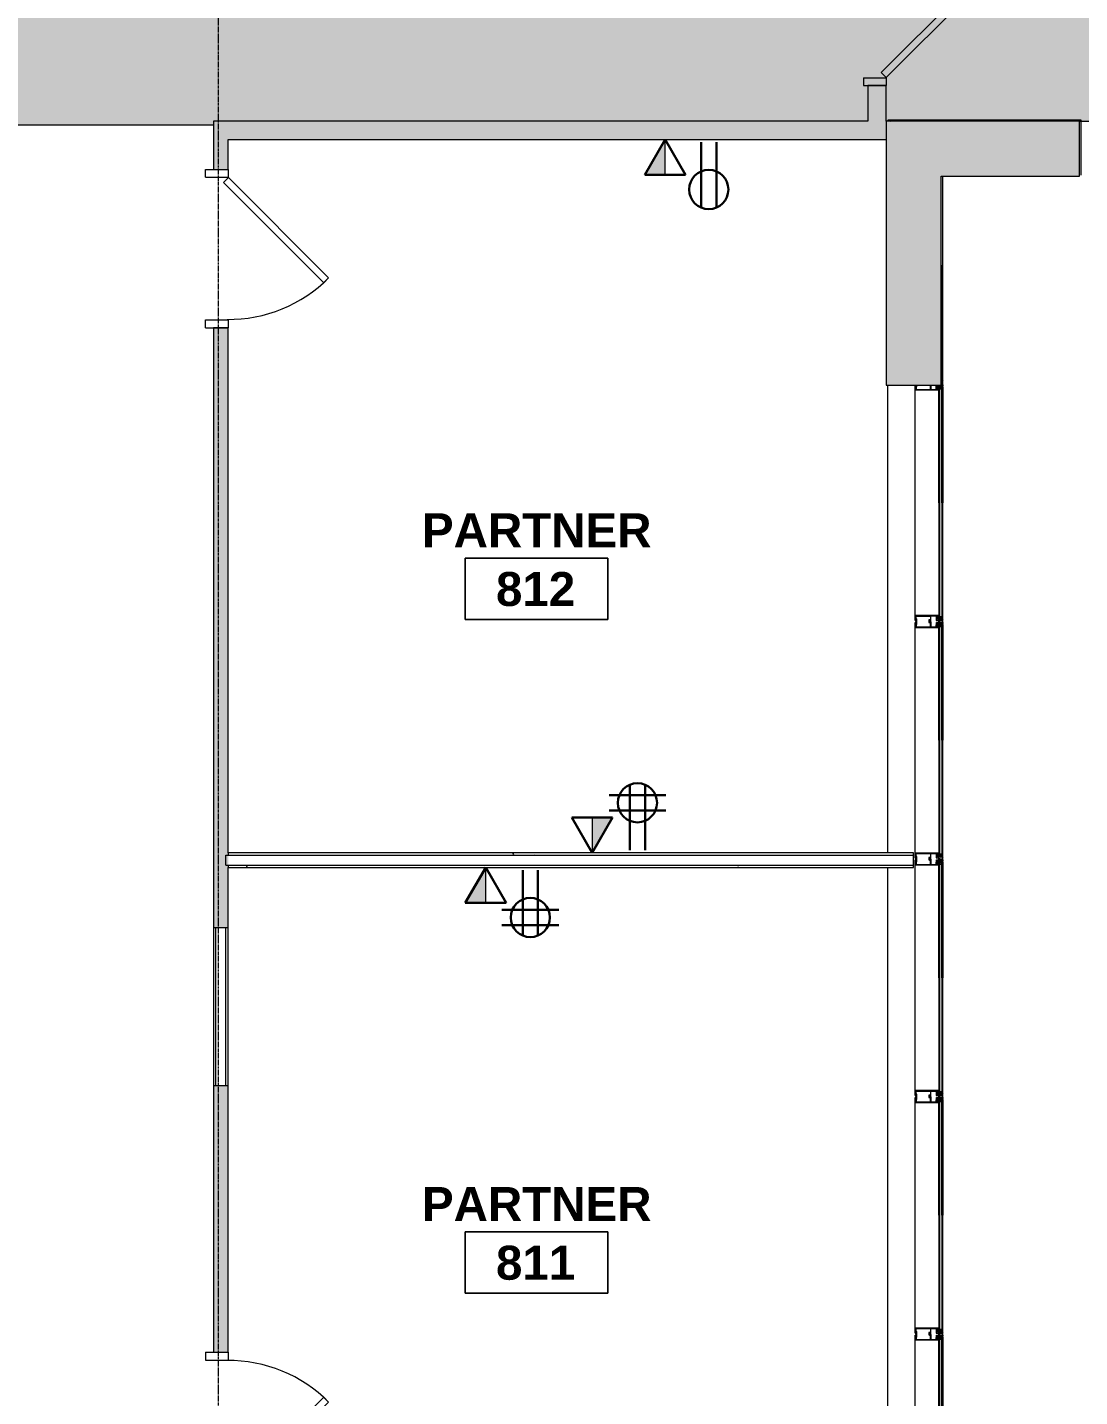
# Model space of a CAD drawing. Header units: inches. Extents: x -203 to 2070, y -968 to 768.
# Drawn here: x 1506.4 to 1772.1, y 29.4 to 375.3 of the extents above; entities that cross this region are included whole.
import ezdxf

# ---------------------------------------------------------------- set-up
doc = ezdxf.new("R2010")
doc.units = ezdxf.units.IN
doc.header["$MEASUREMENT"] = 0
doc.linetypes.add('Grid Line 1_2_', pattern=[0.875, 0.5, -0.125, 0.125, -0.125])
for name, color, linetype, lineweight in [('A-ANNO-NOTE', 131, 'Continuous', 13), ('A-AREA-IDEN', 2, 'Continuous', 9), ('A-DETL-GENF', 92, 'Continuous', 9), ('A-DETL-THIN', 151, 'Continuous', 9), ('A-DOOR', 31, 'Continuous', 13), ('A-DOOR-FRAM', 31, 'Continuous', 20), ('A-Glaz-Exst', 7, 'Continuous', 9), ('A-WALL', 113, 'Continuous', 13), ('A-Wall-Exst', 7, 'Continuous', 9), ('A-WALL-PATT', 111, 'Continuous', 13), ('I-WALL', 2, 'Continuous', 13), ('Jenner and Block 8fl_BB_dwg', 8, 'Continuous', 9), ('S-GRID', 1, 'Continuous', 9)]:
    doc.layers.add(name, color=color, linetype=linetype, lineweight=lineweight)
doc.styles.add('Swis721 Lt BT_B', font='', dxfattribs={"height": 8.583975})
doc.styles.get('Swis721 Lt BT_B').set_extended_font_data('Swis721 Lt BT', bold=True)
pattern_1 = [(0, (0, 0), (30.72, 7.68), [1.267, -21.773, 1.267, -21.773, -122.88]), (0, (0, 0), (30.72, 7.68), [-46.08, 1.267, -44.813, 1.267, -21.773, -53.76]), (0, (0, 0), (30.72, 7.68), [-115.2, 1.267, -14.093, 1.267, -37.133]), (120, (11.52, 3.84), (-22.011075, 22.7643), [1.267, -21.773, 1.267, -21.773, -122.88]), (120, (11.52, 3.84), (-22.011075, 22.7643), [-46.08, 1.267, -44.813, 1.267, -21.773, -53.76]), (120, (11.52, 3.84), (-22.011075, 22.7643), [-115.2, 1.267, -14.093, 1.267, -37.133]), (240, (15.36, 19.2), (-8.708925, -30.4443), [1.267, -21.773, 1.267, -21.773, -122.88]), (240, (15.36, 19.2), (-8.708925, -30.4443), [-46.08, 1.267, -44.813, 1.267, -21.773, -53.76]), (240, (15.36, 19.2), (-8.708925, -30.4443), [-115.2, 1.267, -14.093, 1.267, -37.133])]

# ---------------------------------------------------------------- blocks, each defined once
blk = doc.blocks.new('Single Flush - OTJ_SOLIDFLUSH_ALUM-5493998-LEVEL 8 - POWER _ SIGNAL')
at = {"layer": 'A-DOOR', "color": 8, "lineweight": 20}
for p, q in [((-7.42, 27.64), (-8.65, 26.4)), ((-8.65, 26.4), (16.67, 1.08)), ((17.91, 2.31), (-7.42, 27.64)), ((16.67, 1.08), (17.91, 2.31))]:
    blk.add_line(p, q, dxfattribs=at)
at = {"layer": 'A-DOOR', "color": 55, "lineweight": 9}
blk.add_arc((17.91, 2.31), 35.81, 135, 180.5, dxfattribs=at)
at = {"layer": 'A-DOOR-FRAM', "color": 8}
for p, q in [((-20, -3.44), (-20, 2.31)), ((-20, 2.31), (-18, 2.31)), ((-18, -3.44), (-18, 2.31)), ((18, -3.44), (18, 2.31)), ((18, 2.31), (20, 2.31)), ((20, -3.44), (20, 2.31)), ((-20, -3.44), (-18, -3.44)), ((18, -3.44), (20, -3.44))]:
    blk.add_line(p, q, dxfattribs=at)
blk = doc.blocks.new('Single Flush - OTJ_SOLIDFLUSH_ALUM-5611425-LEVEL 8 - POWER _ SIGNAL')
at = {"layer": 'A-DOOR', "color": 8, "lineweight": 20}
for p, q in [((-8.65, -25.96), (16.67, -0.64)), ((17.91, -1.88), (-7.42, -27.2)), ((16.67, -0.64), (17.91, -1.88)), ((-7.42, -27.2), (-8.65, -25.96))]:
    blk.add_line(p, q, dxfattribs=at)
at = {"layer": 'A-DOOR', "color": 55, "lineweight": 9}
blk.add_arc((17.91, -1.88), 35.81, 179.5, 225, dxfattribs=at)
at = {"layer": 'A-DOOR-FRAM', "color": 8}
for p, q in [((-20, 3.87), (-20, -1.88)), ((-20, 3.87), (-18, 3.87)), ((-18, 3.87), (-18, -1.88)), ((18, 3.87), (18, -1.88)), ((18, 3.87), (20, 3.87)), ((20, 3.87), (20, -1.88)), ((-20, -1.88), (-18, -1.88)), ((18, -1.88), (20, -1.88))]:
    blk.add_line(p, q, dxfattribs=at)
blk = doc.blocks.new('Single Flush - OTJ_SOLIDFLUSH_ALUM-5610241-LEVEL 8 - POWER _ SIGNAL')
at = {"layer": 'A-DOOR', "color": 8, "lineweight": 20}
for p, q in [((-7.42, 27.2), (-8.65, 25.96)), ((-8.65, 25.96), (16.67, 0.64)), ((17.91, 1.87), (-7.42, 27.2)), ((16.67, 0.64), (17.91, 1.87))]:
    blk.add_line(p, q, dxfattribs=at)
at = {"layer": 'A-DOOR', "color": 55, "lineweight": 9}
blk.add_arc((17.91, 1.87), 35.81, 135, 180.5, dxfattribs=at)
at = {"layer": 'A-DOOR-FRAM', "color": 8}
for p, q in [((-20, -3.87), (-20, 1.87)), ((-20, 1.87), (-18, 1.87)), ((-18, -3.87), (-18, 1.87)), ((18, -3.87), (18, 1.87)), ((18, 1.87), (20, 1.87)), ((20, -3.87), (20, 1.87)), ((-20, -3.87), (-18, -3.87)), ((18, -3.87), (20, -3.87))]:
    blk.add_line(p, q, dxfattribs=at)
blk = doc.blocks.new('Jenner and Block 8fl_BB_dwg_CW-STRIP-5551871-LEVEL 8 - POWER _ SIGNAL')
at = {"layer": 'A-Glaz-Exst'}
for p, q in [((-127.5, -52.64), (-124.39, -51.32)), ((-124.23, -51.38), (-123.91, -52.13)), ((-124.05, -51.17), (-123.01, -50.73)), ((-121.88, -51.54), (-122.01, -51.58)), ((-121.75, -51.73), (-121.85, -51.55)), ((-121.68, -51.87), (-121.79, -51.93)), ((-121.72, -51.64), (-121.66, -51.83)), ((-120.76, -51.54), (-120.96, -51.08)), ((-127.34, -53.32), (-127.56, -52.8)), ((-127.2, -53.33), (-127.26, -53.35)), ((-126.62, -54.54), (-127.12, -53.36)), ((-126.7, -54.61), (-126.64, -54.58)), ((-126.42, -55.17), (-123.32, -53.85)), ((-124.09, -52.63), (-124.08, -52.59)), ((-124.09, -52.78), (-124.03, -52.91)), ((-124.06, -52.65), (-124.04, -52.6)), ((-124.04, -52.43), (-123.99, -52.37)), ((-124.01, -52.57), (-123.8, -52.48)), ((-123.96, -52.47), (-123.97, -52.44)), ((-123.96, -52.36), (-123.88, -52.36)), ((-123.92, -52.42), (-123.9, -52.45)), ((-123.75, -52.48), (-123.71, -52.5)), ((-123.74, -52.44), (-123.69, -52.46)), ((-123.25, -53.69), (-123.64, -52.78)), ((-123.59, -52.56), (-123.13, -53.64)), ((-122.97, -53.7), (-121.94, -53.26))]:
    blk.add_line(p, q, dxfattribs=at)
at = {"layer": 'A-Glaz-Exst', "flags": 128}
for points in [[(-133.51, -24.09), (-122.34, -50.38), (-122.08, -51.01), (-121.85, -50.92), (-133.28, -23.99)], [(-132.82, -23.8), (-121.39, -50.72), (-121.16, -50.62), (-132.59, -23.7)], [(-122.46, -50.43), (-122.48, -50.37), (-127.89, -52.67), (-127.4, -53.82), (-127.17, -53.72), (-127.4, -53.82), (-127.89, -52.67), (-122.48, -50.37), (-122.46, -50.43), (-122.34, -50.38), (-122.46, -50.43), (-122.69, -50.53)], [(-123.87, -52.45), (-123.67, -52.37), (-124.11, -51.34)], [(-122.85, -50.8), (-122.46, -51.72), (-121.94, -51.5), (-121.95, -51.47), (-121.99, -51.48), (-122.01, -51.45), (-121.87, -51.38), (-121.85, -51.42), (-121.89, -51.45), (-121.88, -51.47), (-121.82, -51.45), (-120.96, -51.08), (-121.06, -50.85)], [(-122.34, -50.38), (-122.54, -50.87), (-122.2, -50.73), (-122.69, -50.53), (-122.37, -51.28)], [(-121.87, -53.1), (-122.26, -52.18), (-121.74, -51.96), (-121.73, -51.99), (-121.77, -52.01), (-121.75, -52.05), (-121.61, -51.99), (-121.63, -51.95), (-121.67, -51.96), (-121.68, -51.93), (-121.57, -51.89), (-121.69, -51.6), (-121.7, -51.6), (-121.69, -51.6), (-121.57, -51.89), (-120.76, -51.54), (-120.67, -51.77), (-121.82, -52.26)], [(-121.82, -51.45), (-120.96, -51.08), (-121.06, -50.85), (-122.21, -51.34)], [(-122.05, -51.56), (-122.05, -51.55), (-121.94, -51.5)], [(-121.99, -50.5), (-122.02, -50.42), (-121.62, -50.24), (-121.59, -50.33)], [(-121.96, -50.56), (-121.94, -50.62), (-121.84, -50.78), (-121.49, -50.63), (-121.54, -50.45), (-121.56, -50.39)], [(-121.7, -51.74), (-121.82, -51.45), (-121.7, -51.74), (-121.71, -51.74)], [(-109.83, -79.22), (-121.26, -52.3), (-121.49, -52.4), (-121.22, -53.03), (-121.34, -53.08), (-121.31, -53.13), (-126.72, -55.43), (-127.21, -54.28), (-126.95, -54.17), (-126.98, -54.18), (-127.21, -54.28), (-126.72, -55.43), (-121.31, -53.13), (-121.34, -53.08), (-121.57, -53.17)], [(-126.88, -54.24), (-126.91, -54.19), (-127.09, -53.75), (-126.74, -54.59)], [(-126.92, -54.33), (-126.83, -54.53), (-126.86, -54.54), (-126.88, -54.5), (-126.92, -54.51), (-126.86, -54.66), (-126.82, -54.64), (-126.84, -54.6), (-126.81, -54.58), (-126.59, -55.1)], [(-123.94, -52.21), (-124.27, -52.35), (-124.17, -52.58), (-123.98, -52.5)], [(-124.08, -52.57), (-124.09, -52.55), (-123.98, -52.5), (-124, -52.45), (-124.02, -52.45)], [(-123.87, -52.39), (-123.89, -52.4), (-123.87, -52.45), (-123.76, -52.41), (-123.75, -52.43)], [(-110.06, -79.32), (-121.22, -53.03), (-121.71, -52.83), (-121.37, -52.68), (-121.57, -53.17), (-121.88, -52.43)], [(-121.81, -51.97), (-121.8, -51.98), (-121.74, -51.96)], [(-121.08, -52.63), (-121.11, -52.57), (-121.15, -52.39), (-120.81, -52.24), (-120.71, -52.4), (-120.68, -52.46)], [(-121.06, -52.69), (-121.02, -52.77), (-120.62, -52.6), (-120.66, -52.52)], [(-109.37, -79.03), (-120.8, -52.1), (-120.57, -52), (-109.14, -78.93)]]:
    blk.add_lwpolyline(points, dxfattribs=at)
blk.add_lwpolyline([(-120.67, -51.77), (-120.76, -51.54), (-121.57, -51.89), (-120.76, -51.54)], close=True, dxfattribs=at)
at = {"layer": 'A-Glaz-Exst'}
for centre, radius in [((-121.98, -50.53), 0.0312), ((-121.57, -50.36), 0.0313), ((-121.07, -52.66), 0.0312), ((-120.67, -52.49), 0.0312)]:
    blk.add_circle(centre, radius, dxfattribs=at)
for centre, radius, start, end in [((-124.34, -51.43), 0.125, 23.0045, 113.0045), ((-124, -51.29), 0.125, 113.0045, 203.0045), ((-122.96, -50.85), 0.125, 23.0045, 113.0045), ((-122.22, -51.15), 0.313, 76.1346, 149.8744), ((-122.18, -51.16), 0.221, 68.0045, 194.8744), ((-122.26, -51.23), 0.125, 203.0045, 293.0045), ((-121.97, -51.25), 0.257, 114.4891, 201.5199), ((-122.02, -51.55), 0.0312, 203.0045, 288.0045), ((-121.88, -51.57), 0.0312, 23.0045, 108.0045), ((-121.43, -51.25), 0.531, 84.932, 141.077), ((-121.72, -51.71), 0.0313, 208.0045, 293.0045), ((-121.69, -51.63), 0.0313, 113.0045, 198.0045), ((-121.55, -50.92), 0.145, 75.2021, 272.5168), ((-121.69, -51.84), 0.0312, 298.0045, 23.0045), ((-121.46, -50.89), 0.13, 309.3067, 96.5963), ((-121.06, -50.72), 0.266, 174.932, 231.077), ((-121.01, -50.7), 0.266, 174.932, 231.077), ((-120.95, -50.67), 0.266, 174.932, 231.077), ((-120.89, -50.65), 0.266, 174.932, 231.077), ((-120.57, -51.87), 0.266, 174.932, 231.077), ((-120.52, -51.85), 0.266, 174.932, 231.077), ((-120.46, -51.82), 0.266, 174.932, 231.077), ((-120.4, -51.8), 0.266, 174.932, 231.077), ((-127.45, -52.75), 0.125, 113.0045, 203.0045), ((-127.29, -53.29), 0.0625, 203.0045, 293.0045), ((-127.18, -53.39), 0.0625, 23.0045, 113.0045), ((-127.15, -53.78), 0.0625, 23.0045, 113.0045), ((-127.15, -53.78), 0.0625, 23.0045, 113.0045), ((-126.94, -54.2), 0.0312, 23.0045, 113.0045), ((-126.94, -54.2), 0.0312, 23.0045, 113.0045), ((-126.89, -54.31), 0.0312, 113.0045, 203.0045), ((-126.91, -54.26), 0.0313, 293.0045, 23.0045), ((-126.71, -54.58), 0.0312, 203.0045, 293.0045), ((-126.65, -54.55), 0.0313, 293.0045, 23.0045), ((-126.47, -55.05), 0.125, 203.0045, 293.0045), ((-124.01, -52.66), 0.089, 160.7135, 253.0177), ((-124.03, -52.23), 0.548, 263.7768, 322.8434), ((-124.09, -52.58), 0.0197, 337.7655, 23.0045), ((-123.99, -52.65), 0.0695, 179.3043, 235.285), ((-124.03, -52.58), 0.0139, 50.356, 225.537), ((-124.03, -52.44), 0.016, 138.4428, 293.0045), ((-124.03, -52.23), 0.517, 269.0257, 316.9833), ((-124.05, -52.6), 0.0118, 337.7655, 45.537), ((-124.02, -52.26), 0.451, 268.6149, 317.394), ((-124.03, -52.23), 0.673, 269.5765, 305.68), ((-124.02, -52.56), 0.0118, 230.356, 293.0045), ((-123.96, -52.4), 0.04, 87.5662, 138.4428), ((-123.94, -52.43), 0.0306, 26.7074, 199.3016), ((-123.93, -52.46), 0.0306, 206.7074, 19.3016), ((-123.97, -52.16), 0.0625, 293.0045, 23.0045), ((-123.88, -52.38), 0.016, 293.0045, 87.5662), ((-123.8, -52.47), 0.0118, 293.0045, 355.653), ((-123.77, -52.47), 0.0139, 0.472, 175.653), ((-123.75, -52.47), 0.0118, 180.472, 248.2435), ((-123.73, -52.43), 0.0197, 203.0045, 248.2435), ((-123.75, -52.55), 0.0695, 350.7239, 46.7046), ((-123.73, -52.54), 0.089, 332.9913, 65.2955), ((-123.37, -53.73), 0.125, 293.0045, 23.0045), ((-123.02, -53.59), 0.125, 203.0045, 293.0045), ((-121.98, -53.15), 0.125, 293.0045, 23.0045), ((-121.77, -52.38), 0.125, 113.0045, 203.0045), ((-121.67, -52.37), 0.221, 211.1346, 338.0045), ((-121.58, -52.16), 0.257, 204.4891, 291.5199), ((-121.78, -51.95), 0.0312, 118.0045, 203.0045), ((-121.69, -52.41), 0.313, 256.1346, 329.8744), ((-121.21, -51.77), 0.531, 264.932, 321.077), ((-121.06, -52.09), 0.145, 133.4921, 330.8069), ((-120.97, -52.04), 0.13, 309.4127, 96.7023)]:
    blk.add_arc(centre, radius, start, end, dxfattribs=at)
blk = doc.blocks.new('Jenner and Block 8fl_BB_dwg_CW-STRIP-V18-LEVEL 8 - POWER _ SIGNAL')
at = {"layer": 'A-Glaz-Exst'}
for p, q in [((-120.76, -51.54), (-120.96, -51.08)), ((-126.88, -54.24), (-126.91, -54.19)), ((-126.91, -54.19), (-126.74, -54.59)), ((-126.62, -54.54), (-126.79, -54.14)), ((-126.7, -54.61), (-126.64, -54.58)), ((-126.42, -55.17), (-123.32, -53.85)), ((-123.25, -53.69), (-123.63, -52.8)), ((-123.51, -52.75), (-123.13, -53.64)), ((-122.97, -53.7), (-121.94, -53.26)), ((-121.87, -53.1), (-122.25, -52.21))]:
    blk.add_line(p, q, dxfattribs=at)
at = {"layer": 'A-Glaz-Exst', "flags": 128}
for points in [[(-132.82, -23.8), (-121.39, -50.72), (-121.16, -50.62), (-132.59, -23.7)], [(-121.13, -51.7), (-120.76, -51.54), (-120.67, -51.77), (-121.82, -52.26)], [(-121.73, -50.29), (-121.62, -50.24), (-121.59, -50.33)], [(-121.57, -50.66), (-121.49, -50.63), (-121.54, -50.45), (-121.56, -50.39)], [(-121.33, -51.24), (-120.96, -51.08), (-121.06, -50.85), (-121.42, -51.01)], [(-121.33, -51.24), (-120.96, -51.08), (-121.06, -50.85)], [(-120.67, -51.77), (-120.76, -51.54), (-121.13, -51.7)], [(-121.13, -51.7), (-120.76, -51.54), (-120.67, -51.77)], [(-109.83, -79.22), (-121.26, -52.3), (-121.49, -52.4), (-121.22, -53.03), (-121.34, -53.08), (-121.31, -53.13), (-126.72, -55.43), (-127.19, -54.31)], [(-127.19, -54.31), (-126.72, -55.43), (-121.31, -53.13), (-121.34, -53.08), (-121.57, -53.17)], [(-126.92, -54.33), (-126.83, -54.53), (-126.86, -54.54), (-126.88, -54.5), (-126.92, -54.51), (-126.86, -54.66), (-126.82, -54.64), (-126.84, -54.6), (-126.81, -54.58), (-126.59, -55.1)], [(-110.06, -79.32), (-121.22, -53.03), (-121.71, -52.83), (-121.37, -52.68), (-121.57, -53.17), (-121.88, -52.43)], [(-121.77, -52.01), (-121.75, -52.05), (-121.61, -51.99), (-121.63, -51.95)], [(-121.08, -52.63), (-121.11, -52.57), (-121.15, -52.39), (-120.81, -52.24), (-120.71, -52.4), (-120.68, -52.46)], [(-121.06, -52.69), (-121.02, -52.77), (-120.62, -52.6), (-120.66, -52.52)], [(-109.37, -79.03), (-120.8, -52.1), (-120.57, -52), (-109.14, -78.93)]]:
    blk.add_lwpolyline(points, dxfattribs=at)
at = {"layer": 'A-Glaz-Exst'}
for centre, radius in [((-121.57, -50.36), 0.0313), ((-121.07, -52.66), 0.0312), ((-120.67, -52.49), 0.0312)]:
    blk.add_circle(centre, radius, dxfattribs=at)
for centre, radius, start, end in [((-121.43, -51.25), 0.531, 84.932, 101.6277), ((-121.46, -50.89), 0.13, 309.3067, 96.5963), ((-121.06, -50.72), 0.266, 174.932, 231.077), ((-121.01, -50.7), 0.266, 174.932, 231.077), ((-120.95, -50.67), 0.266, 174.932, 231.077), ((-120.89, -50.65), 0.266, 174.932, 231.077), ((-120.57, -51.87), 0.266, 174.932, 231.077), ((-120.52, -51.85), 0.266, 174.932, 231.077), ((-120.46, -51.82), 0.266, 174.932, 231.077), ((-120.4, -51.8), 0.266, 174.932, 231.077), ((-126.89, -54.31), 0.0312, 113.0045, 203.0045), ((-126.91, -54.26), 0.0313, 293.0045, 23.0045), ((-126.71, -54.58), 0.0312, 203.0045, 293.0045), ((-126.65, -54.55), 0.0313, 293.0045, 23.0045), ((-126.47, -55.05), 0.125, 203.0045, 293.0045), ((-123.37, -53.73), 0.125, 293.0045, 23.0045), ((-123.02, -53.59), 0.125, 203.0045, 293.0045), ((-121.98, -53.15), 0.125, 293.0045, 23.0045), ((-121.77, -52.38), 0.125, 113.0045, 203.0045), ((-121.67, -52.37), 0.221, 211.1346, 338.0045), ((-121.58, -52.16), 0.257, 204.4891, 291.5199), ((-121.69, -52.41), 0.313, 256.1346, 329.8744), ((-121.21, -51.77), 0.531, 264.932, 321.077), ((-121.06, -52.09), 0.145, 133.4921, 330.8069), ((-120.97, -52.04), 0.13, 309.4127, 96.7023)]:
    blk.add_arc(centre, radius, start, end, dxfattribs=at)
blk = doc.blocks.new('Jenner and Block 8fl_BB_dwg-4751915-LEVEL 8 - POWER _ SIGNAL')
at = {"layer": 'A-Glaz-Exst'}
for p, q in [((1723.3, 166.54), (1723.3, 284.66)), ((1730.17, 226.45), (1730.17, 283.45)), ((1730.17, 166.45), (1730.17, 223.45)), ((1723.3, -193.46), (1723.3, 162.79)), ((1730.17, 106.45), (1730.17, 163.45)), ((1730.17, 46.45), (1730.17, 103.45)), ((1730.17, -13.55), (1730.17, 43.45))]:
    blk.add_line(p, q, dxfattribs=at)
at = {"layer": 'A-Wall-Exst', "flags": 128}
for points in [[(1772.13, 337.71), (1772.13, 351.59), (1737.17, 351.59), (1723.3, 351.59), (1723.3, 351.3)], [(1736.77, 284.95), (1737.17, 284.95), (1737.17, 337.43)]]:
    blk.add_lwpolyline(points, dxfattribs=at)
at = {"layer": 'A-WALL-PATT', "color": 7, "lineweight": 9}
for p, q in [((1736.96, 351.3), (1737.17, 351.59)), ((1737.17, 284.95), (1736.77, 284.95))]:
    blk.add_line(p, q, dxfattribs=at)
at = {"layer": 'A-WALL-PATT', "color": 7, "lineweight": 9, "flags": 128}
blk.add_lwpolyline([(1723.3, 351.59), (1733.7, 351.59), (1737.17, 351.59), (1736.96, 351.3)], dxfattribs=at)
blk.add_lwpolyline([(1723.94, 351.3), (1723.3, 351.59)], close=True, dxfattribs=at)
at = {"rotation": 336.9955198969619}
for name, p in [('Jenner and Block 8fl_BB_dwg_CW-STRIP-V18-LEVEL 8 - POWER _ SIGNAL', (1868.48, 284.95)), ('Jenner and Block 8fl_BB_dwg_CW-STRIP-5551871-LEVEL 8 - POWER _ SIGNAL', (1868.48, 224.95)), ('Jenner and Block 8fl_BB_dwg_CW-STRIP-5551871-LEVEL 8 - POWER _ SIGNAL', (1868.48, 164.95)), ('Jenner and Block 8fl_BB_dwg_CW-STRIP-5551871-LEVEL 8 - POWER _ SIGNAL', (1868.48, 104.95)), ('Jenner and Block 8fl_BB_dwg_CW-STRIP-5551871-LEVEL 8 - POWER _ SIGNAL', (1868.48, 44.95))]:
    blk.add_blockref(name, p, dxfattribs=at)
blk = doc.blocks.new('Room Tag - Room Name and Number-3379422-LEVEL 8 - POWER _ SIGNAL')
at = {"layer": 'A-AREA-IDEN'}
for p, q in [((-0.1881, -0.1636), (-0.1881, -0.0018)), ((-0.1881, -0.0018), (0.1869, -0.0018)), ((0.1869, -0.0018), (-0.1881, -0.0018)), ((-0.1881, -0.0018), (-0.1881, -0.1636)), ((0.1869, -0.0018), (0.1869, -0.1636)), ((0.1869, -0.1636), (0.1869, -0.0018)), ((0.1869, -0.1636), (-0.1881, -0.1636)), ((-0.1881, -0.1636), (0.1869, -0.1636))]:
    blk.add_line(p, q, dxfattribs=at)

msp = doc.modelspace()

# ---------------------------------------------------------------- hatches: boundary and pattern name
at = {"layer": 'A-ANNO-NOTE', "lineweight": 9}
for color, points in [(55, [(1667.48, 338.03), (1667.48, 346.96), (1662.33, 338.03)]), (256, [(1649.05, 166.82), (1654.2, 175.76), (1649.05, 175.76)]), (256, [(1622.17, 154.14), (1622.17, 163.07), (1617.01, 154.14)])]:
    msp.add_hatch(color=color, dxfattribs=at).paths.add_polyline_path(points, flags=0)
at = {"layer": 'A-DETL-GENF'}
h = msp.add_hatch(color=9, dxfattribs=at)
h.paths.add_polyline_path([(131.76, -847.99), (290.74, -780.5), (227.71, -632.01), (203.3, -642.37), (194.97, -622.75), (199.23, -620.94), (205.75, -636.3), (297.88, -597.2), (299.68, -601.45), (231.97, -630.2), (295, -778.69), (401.08, -733.65), (338.06, -585.16), (336.5, -585.82), (334.7, -581.57), (419.28, -545.66), (421.09, -549.92), (342.31, -583.36), (405.34, -731.84), (515.31, -685.15), (511.69, -685.15), (511.69, -619.4), (491.89, -619.4), (491.89, -612.4), (492.01, -612.4), (492.01, -532.94), (471.73, -532.94), (471.73, -528.42), (457.91, -534.29), (456.1, -530.03), (470.83, -523.78), (471.73, -525.91), (471.73, -508.94), (495.73, -508.94), (495.73, -510.53), (555.67, -510.53), (555.67, -394.75), (560.67, -394.75), (560.67, -437.31), (560.17, -437.31), (560.17, -441.94), (560.67, -441.94), (560.67, -498.09), (620.88, -498.09), (620.88, -477.65), (625.88, -477.65), (625.88, -500.46), (758.51, -500.46), (758.46, -433.94), (754.23, -433.94), (754.23, -433.44), (758.51, -433.44), (758.51, -376.94), (697.48, -376.94), (697.48, -433.44), (721.73, -433.44), (721.73, -433.94), (693.48, -433.94), (693.48, -433.44), (696.98, -433.43), (696.98, -376.94), (661.48, -376.94), (661.48, -433.44), (660.98, -433.44), (660.98, -376.94), (625.46, -376.94), (625.46, -433.44), (624.19, -433.44), (624.19, -433.94), (625.46, -433.94), (625.46, -441.94), (600.17, -441.94), (600.17, -437.31), (620.83, -437.31), (620.83, -304.37), (601.17, -304.37), (601.17, -299.75), (634.61, -299.75), (634.61, -357.01), (665.48, -357.01), (665.48, -344.95), (665.98, -344.95), (665.98, -357.01), (696.98, -357.01), (696.98, -299.95), (699.23, -299.95), (699.23, -300.45), (697.48, -300.45), (697.48, -357.01), (733.48, -357.01), (733.48, -300.45), (731.73, -300.45), (731.73, -299.95), (757.71, -299.95), (757.71, -300.45), (733.98, -300.45), (733.98, -357.01), (793.96, -357.01), (793.96, -300.45), (790.21, -300.45), (790.21, -299.95), (793.96, -299.95), (793.96, -230.99), (634.98, -230.99), (634.98, -254.99), (560.67, -254.98), (560.67, -299.75), (561.17, -299.75), (561.17, -304.37), (560.67, -304.37), (560.67, -346.75), (555.67, -346.75), (555.67, -249.98), (564.59, -249.98), (564.59, -200.84), (575.84, -200.84), (575.84, -243.74), (630.36, -243.74), (630.36, -224.99), (674.86, -224.99), (674.86, -160.84), (555.74, -160.84), (555.74, 0.66), (596.73, 0.66), (596.73, -16.34), (638.73, -16.34), (638.73, 0.66), (700.73, 0.66), (700.73, -16.34), (742.73, -16.34), (742.73, 0.66), (766.8, 0.66), (766.8, 103.43), (726.05, 103.43), (726.05, 294.15), (766.8, 294.15), (766.8, 350.67), (785.11, 350.67), (785.11, 346.92), (771.42, 346.92), (771.42, 227.06), (826.8, 227.06), (826.8, 228.74), (831.42, 228.74), (831.42, 268.74), (826.8, 268.74), (826.8, 346.92), (825.11, 346.92), (825.11, 350.67), (1166.99, 350.67), (1166.99, 227.06), (1492.42, 227.06), (1492.42, 350.67), (1553.42, 350.67), (1553.42, 351.59), (1718.67, 351.59), (1718.67, 360.59), (1723.3, 360.59), (1723.3, 351.59), (1910.23, 351.59), (1910.23, 580.43), (-120.35, 580.43), (-120.35, 406.96), (48.71, 406.96), (48.71, 428.91), (66.73, 428.91), (66.73, 424.29), (53.33, 424.29), (53.33, 330.65), (48.71, 330.65), (48.71, 402.34), (-120.35, 402.34), (-120.35, 286.96), (48.71, 286.96), (48.71, 290.65), (53.33, 290.65), (53.33, 280.65), (48.71, 280.65), (48.71, 282.34), (-120.35, 282.34), (-120.35, 166.96), (48.71, 166.96), (48.71, 240.65), (53.33, 240.65), (53.33, 160.65), (48.71, 160.65), (48.71, 162.34), (-120.35, 162.34), (-120.35, 0.55), (-80.76, 0.55), (-80.76, -14.04), (48.71, -14.04), (48.71, 120.65), (53.33, 120.65), (53.33, -25.35), (48.71, -25.35), (48.71, -18.66), (-80.76, -18.66), (-80.76, -30.95), (-120.35, -30.95), (-120.35, -193.04), (48.71, -193.04), (48.71, -65.35), (53.33, -65.35), (53.33, -220.93), (67.88, -255.19), (63.62, -257), (48.71, -221.87), (48.71, -197.66), (-120.35, -197.66), (-120.35, -254.17), (-74.95, -361.1), (79.91, -295.37), (79.25, -293.82), (83.5, -292.01), (138.94, -422.62), (134.69, -424.43), (81.71, -299.63), (-73.15, -365.36), (42.29, -637.25), (197.13, -571.52), (169.07, -505.43), (173.33, -503.62), (203.19, -573.97), (182.94, -582.57), (183.6, -584.12), (179.34, -585.93), (178.68, -584.37), (44.1, -641.5), (118.32, -816.32)], flags=0)
h.paths.add_polyline_path([(225.76, -805.76), (216.38, -783.67), (238.47, -774.29), (247.85, -796.38), (227.71, -804.93)], flags=0)
h.paths.add_polyline_path([(446.67, -711.97), (437.29, -689.88), (459.38, -680.5), (468.76, -702.59), (455.33, -708.29)], flags=0)
h.paths.add_polyline_path([(516.31, -684.73), (893.34, -524.65), (963.74, -524.65), (963.74, -523.31), (943.94, -523.31), (943.94, -499.31), (963.74, -499.31), (963.74, -496.94), (968.74, -496.94), (968.74, -456.94), (963.74, -456.94), (963.74, -457.44), (946.48, -457.44), (946.48, -308.86), (799.96, -308.86), (799.96, -363.01), (764.51, -363.01), (764.51, -516.53), (744.73, -516.53), (744.73, -518.83), (942.73, -518.83), (942.73, -523.83), (744.73, -523.83), (744.73, -532.94), (725.26, -532.94), (725.26, -561.42), (744.73, -561.42), (744.73, -585.42), (725.26, -585.42), (725.26, -591.53), (659.62, -619.4), (590.81, -619.4), (590.81, -647.06), (516.73, -647.06), (516.73, -643.56), (587.31, -643.56), (587.31, -619.4), (516.31, -619.4), (516.31, -647.06)], flags=0)
h.paths.add_polyline_path([(641.71, -612.4), (658.19, -612.4), (718.26, -586.9), (718.26, -516.53), (499.01, -516.53), (499.01, -612.4), (590.81, -612.4)], flags=0)
h.paths.add_polyline_path([(266.06, -553.39), (246.27, -506.73), (353.03, -461.4), (225.02, -159.89), (118.32, -205.4), (108.25, -181.68), (108.25, 5.05), (112.87, 5.05), (112.87, -31.04), (203.26, -31.04), (203.26, 5.05), (260.18, 5.05), (261.13, 4.11), (257.73, 4.11), (257.73, 0.96), (258.26, 0.43), (250.87, 0.43), (250.87, -35.66), (237.05, -35.66), (237.05, -149.24), (363.42, -149.24), (363.42, -0.52), (297.73, -0.52), (297.73, 4.11), (495.73, 4.11), (495.73, -81.52), (491.11, -81.52), (491.11, -0.52), (368.05, -0.52), (368.05, -149.24), (491.11, -149.24), (491.11, -121.52), (495.73, -121.52), (495.73, -271.65), (491.11, -271.65), (491.11, -229.94), (467.11, -229.94), (467.11, -196.21), (491.11, -196.21), (491.11, -153.87), (237.05, -153.87), (237.05, -179.26), (294.82, -315.34), (491.11, -315.34), (491.11, -311.65), (495.73, -311.65), (495.73, -455.18), (418.47, -487.97), (416.67, -483.71), (491.11, -452.12), (491.11, -319.96), (296.78, -319.96), (374, -501.83), (379.85, -499.34), (381.65, -503.6), (372.58, -507.45), (361.98, -482.48), (304.78, -506.77), (315.23, -531.4), (266.31, -553.28)], flags=0)
h.paths.add_polyline_path([(266.31, -548.22), (309.2, -529.03), (293.38, -491.75), (250.13, -510.11), (250.18, -510.21), (271.83, -501.02), (281.21, -523.11), (259.56, -532.3), (266.06, -547.64)], flags=0)
h.paths.add_polyline_path([(3.31, -538.98), (3.31, -538.98), (-6.07, -516.89), (16.02, -507.51), (25.4, -529.6), (5.12, -538.21)], flags=0)
h.paths.add_polyline_path([(27.39, -520.28), (25.5, -516.06), (150.98, -462.8), (150.32, -461.25), (154.57, -459.44), (157.7, -466.8), (153.44, -468.61), (152.78, -467.06), (30.58, -518.93)], flags=0)
h.paths.add_polyline_path([(620.88, -510.53), (720.73, -510.53), (720.73, -508.94), (744.73, -508.94), (744.73, -510.53), (758.51, -510.53), (758.51, -505.09), (560.67, -505.09), (560.67, -510.53), (584.66, -510.53)], flags=0)
h.paths.add_polyline_path([(302.97, -502.51), (360.17, -478.23), (354.84, -465.66), (297.64, -489.95), (302.68, -501.83)], flags=0)
h.paths.add_polyline_path([(963.74, -452.44), (963.74, -308.86), (951.48, -308.86), (951.48, -452.44)], flags=0)
h.paths.add_polyline_path([(656.69, -433.94), (656.69, -433.44), (660.98, -433.44), (660.98, -433.94)], flags=0)
h.paths.add_polyline_path([(661.48, -370.94), (758.51, -370.94), (758.51, -363.01), (625.46, -363.01), (625.46, -370.94), (660.98, -370.94)], flags=0)
h.paths.add_polyline_path([(625.46, -357.01), (631.11, -357.01), (631.11, -304.37), (625.46, -304.37), (625.46, -305.46)], flags=0)
h.paths.add_polyline_path([(968.74, -347.36), (968.74, -342.74), (967.22, -342.74), (967.22, -347.36), (967.7, -347.36)], flags=0)
h.paths.add_polyline_path([(800.58, -303.86), (963.74, -303.86), (963.74, -267.34), (968.74, -267.34), (968.74, -227.34), (965.73, -227.33), (965.73, -224.72), (769.74, -224.72), (769.74, -224.99), (799.96, -224.99), (799.96, -303.86)], flags=0)
h.paths.add_polyline_path([(739.48, -224.99), (766.24, -224.99), (766.24, -205.94), (679.48, -205.94), (679.48, -224.99)], flags=0)
h.paths.add_polyline_path([(968.13, -222.33), (968.13, -204.94), (965.44, -204.94), (965.44, -199.94), (988.73, -199.94), (988.73, -161.74), (993.73, -161.74), (993.73, -121.74), (988.73, -121.74), (988.73, -121.34), (980.11, -121.34), (980.11, -122.59), (769.74, -122.59), (769.74, -217.72), (965.73, -217.72), (965.73, -222.33)], flags=0)
h.paths.add_polyline_path([(491.11, -201.31), (491.11, -200.83), (471.73, -200.83), (471.73, -201.31), (488.71, -201.31)], flags=0)
h.paths.add_polyline_path([(680.61, -201.31), (766.24, -201.31), (766.24, -119.34), (679.48, -119.34), (679.48, -201.31)], flags=0)
h.paths.add_polyline_path([(412.52, -195.51), (412.52, -195.51), (412.33, -195.46)], flags=0)
h.paths.add_polyline_path([(383.52, -195.51), (383.52, -195.51), (383.33, -195.46)], flags=0)
h.paths.add_polyline_path([(232.42, -168.37), (232.42, -156.73), (228.24, -158.51), (228.99, -160.28)], flags=0)
h.paths.add_polyline_path([(668.23, -146.84), (668.23, -111.34), (771.73, -111.34), (771.73, -24.34), (569.74, -24.34), (569.74, -146.84), (584.66, -146.84)], flags=0)
h.paths.add_polyline_path([(866.11, -111.34), (979.73, -111.34), (979.73, -24.34), (776.36, -24.34), (776.36, -111.34), (793.78, -111.34)], flags=0)
h.paths.add_polyline_path([(246.25, -31.04), (246.25, -29.34), (237.05, -29.34), (237.05, -31.04)], flags=0)
h.paths.add_polyline_path([(207.88, -31.04), (232.42, -31.04), (232.38, -29.34), (220.73, -29.34), (220.73, -1.34), (246.25, -1.34), (246.25, 0.43), (207.88, 0.43), (207.88, -29.34)], flags=0)
h.paths.add_polyline_path([(-93.75, -27.45), (-84.26, -27.45), (-84.26, -27.34), (-117.75, -27.34), (-117.75, -2.95), (-120.35, -2.95), (-120.35, -27.45), (-117.75, -27.45)], flags=0)
h.paths.add_polyline_path([(928.61, -16.34), (950.73, -16.34), (950.73, 0.66), (908.73, 0.66), (908.73, -16.34)], flags=0)
h.paths.add_polyline_path([(846.73, -16.34), (846.73, 0.66), (804.73, 0.66), (804.73, -16.34)], flags=0)
h.paths.add_polyline_path([(1231.17, 70.92), (1235.73, 70.92), (1235.73, 94.86), (1227.42, 94.86), (1227.42, 99.48), (1235.73, 99.48), (1235.73, 100.11), (1329.42, 100.11), (1329.42, 222.43), (1167.42, 222.43), (1167.42, 70.92), (1230.55, 70.92)], flags=0)
h.paths.add_polyline_path([(1471.36, 70.92), (1473.05, 70.92), (1473.05, 222.43), (1334.05, 222.4), (1334.05, 100.11), (1413.73, 100.11), (1413.73, 70.92), (1455.54, 70.92)], flags=0)
h.paths.add_polyline_path([(584.66, 72.48), (430.42, 72.48), (430.42, 109.37), (435.05, 109.37), (435.05, 77.11), (557.42, 77.11), (557.42, 182.43), (528.42, 182.43), (528.42, 187.24), (533.05, 187.24), (533.05, 187.06), (557.42, 187.06), (557.42, 226.43), (533.05, 226.43), (533.05, 226.24), (528.42, 226.24), (528.42, 226.43), (396.05, 226.43), (396.05, 151.06), (436.94, 151.06), (436.94, 146.43), (354.94, 146.43), (354.94, 151.06), (378.94, 151.06), (378.94, 226.43), (229.67, 226.43), (229.67, 187.33), (265.36, 187.33), (265.36, 182.71), (229.67, 182.71), (229.67, 77.11), (354.94, 77.11), (354.94, 109.37), (359.57, 109.37), (359.57, 72.48), (108.25, 72.48), (108.25, 129.02), (112.87, 129.02), (112.87, 77.11), (225.04, 77.11), (225.04, 176.71), (112.87, 176.71), (112.87, 169.02), (108.25, 169.02), (108.25, 181.33), (225.04, 181.33), (225.04, 348.74), (107.25, 348.74), (107.25, 353.37), (229.67, 353.37), (229.67, 231.06), (557.42, 231.06), (557.42, 353.37), (589.73, 353.37), (589.73, 348.74), (562.05, 348.74), (562.05, 231.06), (589.73, 231.06), (589.73, 226.43), (562.05, 226.43), (562.05, 77.11), (590.73, 77.11), (590.73, 72.48), (586.42, 72.48)], flags=0)
h.paths.add_polyline_path([(648.8, 103.43), (648.8, 294.15), (667.05, 294.15), (667.05, 103.43), (653.42, 103.43)], flags=0)
h.paths.add_polyline_path([(653.42, 108.06), (662.42, 108.06), (662.42, 289.52), (653.42, 289.52), (653.42, 117.06)], flags=0)
h.paths.add_polyline_path([(739.48, 108.06), (766.8, 108.06), (766.8, 289.52), (730.67, 289.52), (730.67, 108.06)], flags=0)
h.paths.add_polyline_path([(530.91, 141.42), (530.9, 141.42), (530.12, 141.42)], flags=0)
h.paths.add_polyline_path([(531.59, 141.5), (531.59, 141.5), (531.59, 142.64)], flags=0)
h.paths.add_polyline_path([(531.59, 142.68), (531.59, 142.68), (531.75, 142.68)], flags=0)
h.paths.add_polyline_path([(531.59, 143.95), (531.59, 143.95), (531.31, 143.95)], flags=0)
h.paths.add_polyline_path([(531.59, 144.03), (531.59, 144.03), (531.59, 145.17)], flags=0)
h.paths.add_polyline_path([(553.43, 145.86), (553.43, 145.86), (553.43, 145.9)], flags=0)
h.paths.add_polyline_path([(553.43, 145.8), (553.43, 145.8), (553.43, 145.86)], flags=0)
h.paths.add_polyline_path([(553.43, 145.66), (553.43, 145.66), (553.43, 145.66)], flags=0)
h.paths.add_polyline_path([(539.36, 145.81), (539.36, 145.81), (539.36, 145.86)], flags=0)
h.paths.add_polyline_path([(551.48, 147.54), (551.48, 147.54), (551.48, 147.78)], flags=0)
h.paths.add_polyline_path([(539.36, 148.42), (539.36, 148.42), (539.36, 148.47)], flags=0)
h.paths.add_polyline_path([(383.57, 151.06), (391.42, 151.06), (391.42, 226.43), (383.57, 226.43), (383.57, 188.64)], flags=0)
h.paths.add_polyline_path([(539.36, 151.58), (539.36, 151.58), (541.12, 151.58)], flags=0)
h.paths.add_polyline_path([(1723.3, 400.59), (1718.67, 400.59), (1718.67, 419.29), (1716.73, 419.29), (1716.73, 423.91), (1718.67, 423.91), (1718.67, 580.15), (1723.3, 580.15), (1723.3, 419.29)], flags=0)
h.paths.add_polyline_path([(1617.05, 409.29), (1609.73, 409.29), (1609.73, 413.91), (1612.42, 413.91), (1612.42, 580.15), (1617.05, 580.15), (1617.05, 413.91), (1663.42, 413.91), (1663.42, 423.91), (1676.73, 423.91), (1676.73, 419.29), (1668.05, 419.29), (1668.05, 409.29), (1659.44, 409.29)], flags=0)
h.paths.add_polyline_path([(1569.73, 409.29), (1422.73, 409.29), (1422.73, 413.91), (1492.42, 413.91), (1492.42, 580.15), (1497.05, 580.15), (1497.05, 413.91), (1569.73, 413.91)], flags=0)
h.paths.add_polyline_path([(1358.77, 409.29), (1301.73, 409.29), (1301.73, 413.91), (1372.42, 413.91), (1372.42, 580.15), (1377.05, 580.15), (1377.05, 413.91), (1382.73, 413.91), (1382.73, 409.29), (1372.42, 409.29)], flags=0)
h.paths.add_polyline_path([(1252.6, 409.29), (1249.73, 409.29), (1249.73, 413.91), (1252.42, 413.91), (1252.42, 548.65), (1257.05, 548.65), (1257.05, 413.91), (1261.73, 413.91), (1261.73, 409.29), (1257.05, 409.29)], flags=0)
h.paths.add_polyline_path([(1132.42, 409.29), (1006.11, 409.29), (1006.11, 413.91), (1132.42, 413.91), (1132.42, 580.15), (1137.05, 580.15), (1137.05, 413.91), (1209.73, 413.91), (1209.73, 409.29), (1137.05, 409.29)], flags=0)
h.paths.add_polyline_path([(830.8, 409.29), (826.11, 409.29), (826.11, 413.91), (830.8, 413.91), (830.8, 580.15), (835.42, 580.15), (835.42, 413.91), (909.11, 413.91), (909.11, 409.29), (831.42, 409.29)], flags=0)
h.paths.add_polyline_path([(966.11, 409.29), (949.11, 409.29), (949.11, 413.91), (956.8, 413.91), (956.8, 548.65), (961.42, 548.65), (961.42, 413.91), (966.11, 413.91), (966.11, 410.17)], flags=0)
h.paths.add_polyline_path([(589.73, 409.29), (521.73, 409.29), (521.73, 413.91), (652.42, 413.91), (652.42, 580.15), (657.05, 580.15), (657.05, 413.91), (786.11, 413.91), (786.11, 409.29), (652.42, 409.29)], flags=0)
h.paths.add_polyline_path([(477.05, 409.29), (465.73, 409.29), (465.73, 413.91), (472.42, 413.91), (472.42, 580.15), (477.05, 580.15), (477.05, 413.91), (481.73, 413.91), (481.73, 409.29)], flags=0)
h.paths.add_polyline_path([(352.42, 409.29), (279.73, 409.29), (279.73, 413.91), (352.42, 413.91), (352.42, 580.15), (357.05, 580.15), (357.05, 413.91), (425.73, 413.91), (425.73, 409.29), (352.43, 409.29)], flags=0)
h.paths.add_polyline_path([(239.73, 409.29), (225.73, 409.29), (225.73, 413.91), (232.42, 413.91), (232.42, 550.9), (237.05, 550.9), (237.05, 413.91), (239.73, 413.91)], flags=0)
h.paths.add_polyline_path([(117.05, 409.29), (112.42, 409.29), (112.42, 424.29), (106.73, 424.29), (106.73, 428.91), (112.42, 428.91), (112.42, 580.15), (117.05, 580.15), (117.05, 413.91), (185.73, 413.91), (185.73, 409.29)], flags=0)
h.paths.add_polyline_path([(222.73, 497.61), (222.73, 577.15), (246.73, 577.15), (246.73, 553.15), (222.73, 553.15)], flags=0)
h.paths.add_polyline_path([(1566.73, 553.15), (1542.73, 553.15), (1542.73, 577.15), (1566.73, 577.15)], flags=0)
h.paths.add_polyline_path([(1257.05, 553.15), (1242.73, 553.15), (1242.73, 577.15), (1266.73, 577.15), (1266.73, 553.15)], flags=0)
h.paths.add_polyline_path([(942.73, 553.15), (942.73, 577.15), (966.73, 577.15), (966.73, 553.15), (956.8, 553.15)], flags=0)
h.paths.add_polyline_path([(596.73, 553.15), (596.73, 577.15), (620.73, 577.15), (620.73, 553.15)], flags=0)
h.paths.add_polyline_path([(-39.27, 553.15), (-39.27, 577.15), (-15.27, 577.15), (-15.27, 553.15)], flags=0)
h = msp.add_hatch(color=7, dxfattribs=at)
h.paths.add_polyline_path([(464.83, -720.82), (893.53, -538.81), (1016.23, -538.81), (1016.23, -524.94), (892.67, -524.94), (457.06, -709.88), (459.54, -715.74), (462.19, -714.61)], flags=0)
h.paths.add_polyline_path([(3.31, -538.98), (25.4, -529.6), (16.02, -507.51), (-6.07, -516.89), (-5.16, -519.03)], flags=0)
h.paths.add_polyline_path([(1723.7, -538.81), (1737.17, -538.81), (1737.17, -496.55), (1730.17, -496.55), (1730.17, -494.3), (1723.7, -494.3), (1723.7, -524.65), (1674.68, -524.65), (1674.68, -531.81), (1676.23, -531.81), (1676.23, -538.81), (1723.3, -538.81)], flags=0)
h.paths.add_polyline_path([(491.11, -532.94), (492.17, -532.94), (492.17, -512), (471.73, -512), (471.73, -532.94), (474.72, -532.94)], flags=0)
h.paths.add_polyline_path([(259.11, -532.49), (281.21, -523.11), (271.83, -501.02), (249.74, -510.4), (257.64, -529.03)], flags=0)
h.paths.add_polyline_path([(491.11, -225.31), (494.81, -225.31), (494.81, -201.31), (471.73, -201.31), (471.73, -225.31)], flags=0)
h.paths.add_polyline_path([(988.73, -121.34), (993.73, -121.34), (993.73, 0.66), (950.73, 0.66), (950.73, -16.34), (908.73, -16.34), (908.73, 0.66), (846.73, 0.66), (846.73, -16.34), (804.73, -16.34), (804.73, 0.66), (742.73, 0.66), (742.73, -16.34), (700.73, -16.34), (700.73, 0.66), (638.73, 0.66), (638.73, -16.34), (596.73, -16.34), (596.73, 0.66), (569.74, 0.66), (569.74, -24.34), (979.73, -24.34), (979.73, -121.34), (980.11, -121.34)], flags=0)
h.paths.add_polyline_path([(1240.73, -29.34), (1268.73, -29.34), (1268.73, -3.4), (1240.73, -3.4), (1240.73, -28.53)], flags=0)
h.paths.add_polyline_path([(1556.36, -29.34), (1582.73, -29.34), (1582.73, -1.34), (1556.36, -1.34), (1556.36, -22.84)], flags=0)
h.paths.add_polyline_path([(229.67, -29.34), (248.73, -29.34), (248.73, -1.34), (220.73, -1.34), (220.73, -29.34)], flags=0)
h.paths.add_polyline_path([(-93.75, -27.34), (-84.26, -27.34), (-84.26, -2.95), (-117.75, -2.95), (-117.75, -27.34)], flags=0)
h.paths.add_polyline_path([(1730.17, 284.95), (1737.17, 284.95), (1737.17, 337.71), (1772.13, 337.71), (1772.13, 351.59), (1723.3, 351.59), (1723.3, 284.95)], flags=0)
h.paths.add_polyline_path([(1910.23, 337.71), (1924.09, 337.71), (1924.09, 580.15), (1910.23, 580.15), (1910.23, 351.59), (1889.03, 351.59), (1889.03, 337.71)], flags=0)
h.paths.add_polyline_path([(1542.73, 553.15), (1566.73, 553.15), (1566.73, 577.15), (1542.73, 577.15)], flags=0)
h.paths.add_polyline_path([(1257.05, 553.15), (1266.73, 553.15), (1266.73, 577.15), (1242.73, 577.15), (1242.73, 553.15), (1252.42, 553.15)], flags=0)
h.paths.add_polyline_path([(942.73, 553.15), (966.73, 553.15), (966.73, 577.15), (942.73, 577.15)], flags=0)
h.paths.add_polyline_path([(596.73, 553.15), (620.73, 553.15), (620.73, 577.15), (596.73, 577.15)], flags=0)
h.paths.add_polyline_path([(232.42, 553.15), (246.73, 553.15), (246.73, 577.15), (222.73, 577.15), (222.73, 553.15)], flags=0)
h.paths.add_polyline_path([(-15.27, 553.15), (-15.27, 577.15), (-39.27, 577.15), (-39.27, 553.15)], flags=0)
at = {"layer": 'A-WALL-PATT', "lineweight": 9}
h = msp.add_hatch(color=7, dxfattribs=at)
h.paths.add_polyline_path([(1718.67, 351.59), (1723.3, 351.59), (1723.3, 360.59), (1718.67, 360.59)], flags=0)
h.paths.add_polyline_path([(1718.67, 400.59), (1723.3, 400.59), (1723.3, 580.15), (1718.67, 580.15), (1718.67, 419.29)], flags=0)
msp.add_hatch(color=7, dxfattribs=at).paths.add_polyline_path([(1612.42, 346.96), (1723.3, 346.96), (1723.3, 351.59), (1553.42, 351.59), (1553.42, 346.96), (1557.17, 346.96)], flags=0)
h = msp.add_hatch(color=7, dxfattribs=at)
h.paths.add_polyline_path([(1556.36, -29.34), (1556.36, -1.34), (1557.17, -1.34), (1557.17, 0.66), (1553.42, 0.66), (1553.42, -29.34), (1555.81, -29.34)], flags=0)
h.paths.add_polyline_path([(1554.05, 40.66), (1557.17, 40.66), (1557.17, 107.95), (1553.42, 107.95), (1553.42, 40.66)], flags=0)
h.paths.add_polyline_path([(1553.42, 147.95), (1557.17, 147.95), (1557.17, 299.43), (1553.42, 299.4)], flags=0)
h.paths.add_polyline_path([(1557.17, 339.43), (1557.17, 346.96), (1553.42, 346.96), (1553.42, 339.43), (1556.55, 339.43)], flags=0)
h = msp.add_hatch(dxfattribs=at)
h.set_pattern_fill('FP_1', color=256, style=0, pattern_type=2)
h.set_pattern_definition(pattern_1)
h.paths.add_polyline_path([(1723.3, 166.2), (1730.17, 166.2), (1730.17, 166.82), (1557.17, 166.82), (1557.17, 166.2), (1582.73, 166.2)], flags=0)
h = msp.add_hatch(dxfattribs=at)
h.set_pattern_fill('FP_1', color=256, style=0, pattern_type=2)
h.set_pattern_definition(pattern_1)
h.paths.add_polyline_path([(1582.73, 163.07), (1730.17, 163.07), (1730.17, 163.7), (1557.17, 163.7), (1557.17, 163.07)], flags=0)

# ---------------------------------------------------------------- linework, layer by layer
at = {"layer": 'A-ANNO-NOTE', "color": 55, "lineweight": 9}
for p, q in [((1667.48, 346.96), (1662.33, 338.03)), ((1667.48, 338.03), (1667.48, 346.96)), ((1662.33, 338.03), (1667.48, 338.03))]:
    msp.add_line(p, q, dxfattribs=at)
at = {"layer": 'A-ANNO-NOTE', "color": 215, "lineweight": 30}
for p, q in [((1667.48, 346.96), (1662.33, 338.03)), ((1667.48, 346.96), (1672.64, 338.03)), ((1676.57, 346.31), (1676.57, 329.78)), ((1680.41, 346.31), (1680.41, 329.78)), ((1672.64, 338.03), (1662.33, 338.03))]:
    msp.add_line(p, q, dxfattribs=at)
at = {"layer": 'A-ANNO-NOTE', "lineweight": 30}
for p, q in [((1658.56, 167.48), (1658.56, 184)), ((1662.39, 167.48), (1662.39, 184)), ((1653.3, 181.36), (1667.65, 181.36)), ((1653.3, 177.52), (1667.65, 177.52)), ((1649.05, 166.82), (1643.89, 175.76)), ((1643.89, 175.76), (1654.2, 175.76)), ((1649.05, 166.82), (1654.2, 175.76)), ((1622.17, 163.07), (1617.01, 154.14)), ((1622.17, 163.07), (1627.33, 154.14)), ((1631.51, 162.42), (1631.51, 145.9)), ((1635.35, 162.42), (1635.35, 145.9)), ((1627.33, 154.14), (1617.01, 154.14)), ((1640.6, 152.38), (1626.26, 152.38)), ((1640.6, 148.54), (1626.26, 148.54))]:
    msp.add_line(p, q, dxfattribs=at)
at = {"layer": 'A-ANNO-NOTE', "lineweight": 9}
for p, q in [((1649.05, 166.82), (1654.2, 175.76)), ((1654.2, 175.76), (1649.05, 175.76)), ((1649.05, 175.76), (1649.05, 166.82)), ((1622.17, 163.07), (1617.01, 154.14)), ((1622.17, 154.14), (1622.17, 163.07)), ((1617.01, 154.14), (1622.17, 154.14))]:
    msp.add_line(p, q, dxfattribs=at)
at = {"layer": 'A-ANNO-NOTE', "color": 215, "lineweight": 30}
msp.add_circle((1678.49, 334.35), 4.95, dxfattribs=at)
at = {"layer": 'A-ANNO-NOTE', "lineweight": 30}
for centre in [(1660.48, 179.44), (1633.43, 150.46)]:
    msp.add_circle(centre, 4.95, dxfattribs=at)
at = {"layer": 'A-DETL-THIN'}
for p, q in [((1492.42, 350.67), (1553.42, 350.67)), ((1772.13, 351.59), (1723.3, 351.59)), ((1723.3, 351.59), (1723.3, 284.95)), ((1772.13, 351.59), (1889.03, 351.59)), ((1772.13, 337.71), (1772.13, 351.59)), ((1737.17, 284.95), (1737.17, 337.71)), ((1737.17, 337.71), (1772.13, 337.71)), ((1723.3, 284.95), (1737.17, 284.95))]:
    msp.add_line(p, q, dxfattribs=at)
at = {"layer": 'A-WALL', "color": 8, "lineweight": 20}
for p, q in [((1718.67, 360.59), (1718.67, 351.59)), ((1723.3, 360.59), (1718.67, 360.59)), ((1723.3, 351.59), (1723.3, 360.59)), ((1718.67, 351.59), (1553.42, 351.59)), ((1553.42, 351.59), (1553.42, 346.96)), ((1557.17, 346.96), (1723.3, 346.96))]:
    msp.add_line(p, q, dxfattribs=at)
at = {"layer": 'A-WALL'}
for p, q in [((1556.55, 166.2), (1730.17, 166.2)), ((1556.55, 163.7), (1730.17, 163.7)), ((1554.05, 107.95), (1554.05, 147.95)), ((1556.55, 107.95), (1556.55, 147.95))]:
    msp.add_line(p, q, dxfattribs=at)
at = {"layer": 'I-WALL', "color": 8, "lineweight": 20}
for p, q in [((1553.42, 346.96), (1553.42, 339.43)), ((1557.17, 339.43), (1557.17, 346.96)), ((1553.42, 339.43), (1557.17, 339.43)), ((1553.42, 299.43), (1553.42, 147.95)), ((1557.17, 299.43), (1553.42, 299.43)), ((1557.17, 166.82), (1557.17, 299.43)), ((1557.17, 147.95), (1557.17, 163.07)), ((1553.42, 107.95), (1553.42, 40.66)), ((1557.17, 40.66), (1557.17, 107.95)), ((1553.42, 40.66), (1557.17, 40.66))]:
    msp.add_line(p, q, dxfattribs=at)
at = {"layer": 'I-WALL', "lineweight": 9}
msp.add_line((1556.55, 163.7), (1556.55, 166.2), dxfattribs=at)
at = {"layer": 'I-WALL'}
for p, q in [((1730.17, 166.82), (1557.17, 166.82)), ((1557.17, 166.82), (1557.17, 166.2)), ((1730.17, 163.07), (1730.17, 166.82)), ((1557.17, 163.7), (1557.17, 163.07)), ((1557.17, 163.07), (1730.17, 163.07)), ((1553.42, 147.95), (1553.42, 107.95)), ((1557.17, 107.95), (1557.17, 147.95))]:
    msp.add_line(p, q, dxfattribs=at)
at = {"layer": 'I-WALL', "color": 55, "lineweight": 9}
for p, q in [((1553.42, 147.95), (1557.17, 147.95)), ((1557.17, 107.95), (1553.42, 107.95))]:
    msp.add_line(p, q, dxfattribs=at)
at = {"layer": 'S-GRID', "linetype": 'Grid Line 1_2_'}
msp.add_line((1554.73, -968.26), (1554.73, 744.46), dxfattribs=at)

# ---------------------------------------------------------------- block references
at = {"layer": 'A-AREA-IDEN', "xscale": 95.99999999999994, "yscale": 95.99999999999994, "zscale": 95.99999999999994}
for p in [(1635.03, 241.42), (1635.03, 71.24)]:
    msp.add_blockref('Room Tag - Room Name and Number-3379422-LEVEL 8 - POWER _ SIGNAL', p, dxfattribs=at)
at = {"layer": 'A-DOOR', "color": 135}
for name, p, rotation in [('Single Flush - OTJ_SOLIDFLUSH_ALUM-5493998-LEVEL 8 - POWER _ SIGNAL', (1720.98, 380.59), 269.9999999999999), ('Single Flush - OTJ_SOLIDFLUSH_ALUM-5611425-LEVEL 8 - POWER _ SIGNAL', (1555.3, 319.43), 89.9999999999999), ('Single Flush - OTJ_SOLIDFLUSH_ALUM-5610241-LEVEL 8 - POWER _ SIGNAL', (1555.3, 20.66), 269.9999999999999)]:
    msp.add_blockref(name, p, dxfattribs=dict(at, rotation=rotation))
at = {"layer": 'Jenner and Block 8fl_BB_dwg', "color": 7}
msp.add_blockref('Jenner and Block 8fl_BB_dwg-4751915-LEVEL 8 - POWER _ SIGNAL', (0.4, 0.29), dxfattribs=at)

# ---------------------------------------------------------------- texts
at = {"layer": 'A-AREA-IDEN', "char_height": 8.584, "attachment_point": 2, "line_spacing_factor": 0.998538, "style": 'Swis721 Lt BT_B'}
for s, insert, width in [('PARTNER', (1635.05, 252.56), 62.748), ('812', (1634.76, 237.73), 23.004), ('PARTNER', (1635.05, 82.38), 62.748), ('811', (1634.76, 67.55), 23.004)]:
    msp.add_mtext(s, dxfattribs=dict(at, insert=insert, width=width))

doc.saveas('drawing.dxf')
